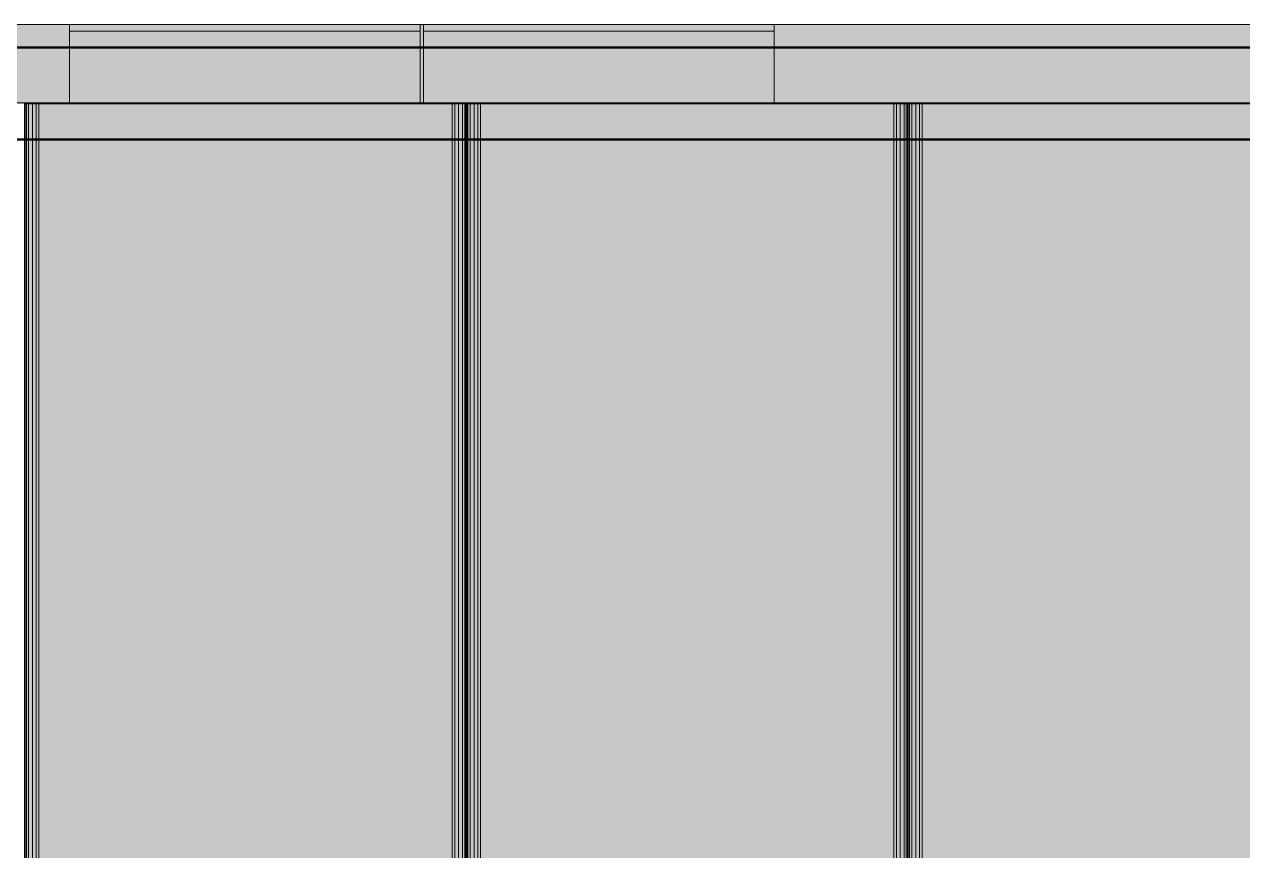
# Model space of a CAD drawing. Header units: inches. Extents: x -4126 to 593, y 9773 to 12297.
# Drawn here: x -3295.4 to -3163.3, y 12000 to 12089.7 of the extents above; entities that cross this region are included whole.
import ezdxf

# ---------------------------------------------------------------- set-up
doc = ezdxf.new("R2010")
doc.units = ezdxf.units.IN
doc.header["$MEASUREMENT"] = 0
doc.linetypes.add('Grid Line 1_2_', pattern=[0.8749999999999999, 0.4999999999999999, -0.125, 0.125, -0.125])
for name, color, linetype, lineweight in [('A-WALL', 113, 'Continuous', 13), ('S-BEAM', 12, 'Continuous', 9), ('S-FNDN', 32, 'Continuous', 13), ('S-GRID', 1, 'Continuous', 9)]:
    doc.layers.add(name, color=color, linetype=linetype, lineweight=lineweight)

# ---------------------------------------------------------------- blocks, each defined once
blk = doc.blocks.new('CTR - 1st Phase - Shell_rvt-1-FRAMING PLAN - 1ST FLOOR')
at = {"layer": 'A-WALL', "lineweight": 5, "transparency": 33554585}
h = blk.add_hatch(color=13, dxfattribs=at)
h.paths.add_polyline_path([(-3290.535455429734, 12087.18939611056), (-3290.535455429734, 12089.68939611055), (-3367.398736679535, 12089.68939611055), (-3367.398736679535, 12087.18939611056), (-3348.798736679699, 12087.18939611056), (-3348.798736679699, 12088.18939611054), (-3320.923736679698, 12088.18939611054), (-3320.923736679698, 12087.18939611056)], flags=0)
h.paths.add_polyline_path([(-2696.32373667971, 12087.18939611055), (-2696.32373667971, 12089.68939611053), (-2716.323736679713, 12089.68939611053), (-2716.323736679713, 12087.18939611055)], flags=0)
h.paths.add_polyline_path([(-3631.323736679695, 12087.18939611056), (-3628.798736679694, 12087.18939611056), (-3628.798736679694, 12088.18939611055), (-3600.923736679693, 12088.18939611055), (-3600.923736679693, 12087.18939611056), (-3559.147955429695, 12087.18939611056), (-3559.147955429695, 12089.68939611055), (-3631.323736679695, 12089.68939611055)], flags=0)
h.paths.add_polyline_path([(-2641.2362366797, 12087.18939611055), (-2641.2362366797, 12089.68939611053), (-2656.32373667971, 12089.68939611053), (-2656.32373667971, 12087.18939611055)], flags=0)
h.paths.add_polyline_path([(-3521.124517929695, 12087.18939611056), (-3405.422174179535, 12087.18939611056), (-3405.422174179535, 12089.68939611055), (-3521.124517929695, 12089.68939611055), (-3521.124517929695, 12089.12369170218)], flags=0)
h.paths.add_polyline_path([(-3144.323736679714, 12087.18939611056), (-3144.323736679714, 12089.68939611055), (-3214.112017929699, 12089.68939611055), (-3214.112017929699, 12087.18939611056)], flags=0)
h.paths.add_polyline_path([(-3252.135455429699, 12087.18939611056), (-3252.135455429699, 12089.68939611055), (-3252.512017929735, 12089.68939611055), (-3252.512017929735, 12087.18939611056)], flags=0)
for points in [[(-3252.512017929735, 12087.18939611056), (-3252.512017929735, 12089.68939611055), (-3290.535455429734, 12089.68939611055), (-3290.535455429734, 12087.18939611056), (-3261.579399620809, 12087.18939611056)], [(-3214.112017929699, 12087.18939611056), (-3214.112017929699, 12089.68939611055), (-3252.135455429699, 12089.68939611055), (-3252.135455429699, 12087.18939611056)], [(-3252.512017929735, 12081.06439611055), (-3252.512017929735, 12087.18939611056), (-3290.535455429734, 12087.18939611056), (-3290.535455429734, 12081.06439611055), (-3261.579399620809, 12081.06439611055)], [(-3248.729248490762, 12081.06439611055), (-3248.729248490762, 12081.18939611054), (-3248.33554770336, 12081.18939611054), (-3248.33554770336, 12081.06439611055), (-3247.905779699543, 12081.06439611055), (-3247.905779699543, 12081.18939611054), (-3247.072402321351, 12081.18939611054), (-3247.072402321351, 12081.06439611055), (-3246.642634317537, 12081.06439611055), (-3246.642634317537, 12081.18939611054), (-3246.248933530128, 12081.18939611054), (-3246.248933530128, 12081.06439611055), (-3214.112017929699, 12081.06439611055), (-3214.112017929699, 12087.18939611056), (-3252.135455429699, 12087.18939611056), (-3252.135455429699, 12081.06439611055)]]:
    blk.add_hatch(color=13, dxfattribs=at).paths.add_polyline_path(points, flags=0)
h = blk.add_hatch(color=13, dxfattribs=at)
h.paths.add_polyline_path([(-2656.32373667971, 12081.06439611053), (-2641.823736679798, 12081.06439611053), (-2641.823736679798, 12081.68939611035), (-2641.2362366797, 12081.68939611035), (-2641.2362366797, 12087.18939611055), (-2656.32373667971, 12087.18939611055), (-2656.32373667971, 12081.18939611055)], flags=0)
h.paths.add_polyline_path([(-2961.044209120671, 12081.06439611053), (-2960.614441116854, 12081.06439611053), (-2960.614441116854, 12081.18939611055), (-2959.781063738661, 12081.18939611055), (-2959.781063738661, 12081.06439611053), (-2959.351295734847, 12081.06439611053), (-2959.351295734847, 12081.18939611055), (-2958.95759494744, 12081.18939611055), (-2958.95759494744, 12081.06439611053), (-2913.55602014429, 12081.06439611053), (-2913.55602014429, 12081.18939611055), (-2913.162319356889, 12081.18939611055), (-2913.162319356889, 12081.06439611053), (-2912.732551353073, 12081.06439611053), (-2912.732551353073, 12081.18939611055), (-2911.899173974879, 12081.18939611055), (-2911.899173974879, 12081.06439611053), (-2911.469405971065, 12081.06439611053), (-2911.469405971065, 12081.18939611055), (-2911.075705183658, 12081.18939611055), (-2911.075705183658, 12081.06439611053), (-2867.186236679699, 12081.06439611053), (-2867.186236679699, 12087.18939611056), (-2984.661236679699, 12087.18939611056), (-2984.661236679699, 12081.06439611053), (-2961.437909908072, 12081.06439611053), (-2961.437909908072, 12081.18939611055), (-2961.044209120671, 12081.18939611055)], flags=0)
h.paths.add_polyline_path([(-3823.198736679695, 12081.06439611054), (-3822.071768175829, 12081.06439611055), (-3822.030434948967, 12081.18939611054), (-3821.655079486731, 12081.18939611054), (-3821.655079486731, 12081.06439611055), (-3821.225311482917, 12081.06439611055), (-3821.225311482917, 12081.18939611054), (-3820.831610695509, 12081.16130410055), (-3820.831610695509, 12081.06439611055), (-3775.43003589236, 12081.06439611055), (-3775.43003589236, 12081.18939611054), (-3775.036335104959, 12081.18939611054), (-3775.036335104959, 12081.06439611055), (-3774.606567101142, 12081.06439611055), (-3774.606567101142, 12081.18939611054), (-3773.77318972295, 12081.18939611054), (-3773.759539096896, 12081.06439611055), (-3773.343421719136, 12081.06439611055), (-3773.343421719136, 12081.18939611054), (-3772.949720931727, 12081.18939611054), (-3772.949720931727, 12081.06439611055), (-3727.548146128577, 12081.06439611055), (-3727.548146128577, 12081.18939611054), (-3727.154445341176, 12081.18939611054), (-3727.154445341176, 12081.06439611055), (-3726.724677337363, 12081.06439611055), (-3726.724677337363, 12081.18939611054), (-3725.891299959168, 12081.18939611054), (-3725.891299959168, 12081.06439611055), (-3725.461531955354, 12081.06439611055), (-3725.461531955354, 12081.18939611054), (-3725.067831167945, 12081.18939611054), (-3725.067831167945, 12081.06439611055), (-3712.622174179534, 12081.06439611055), (-3712.622174179534, 12087.18939611056), (-3823.198736679695, 12087.18939611056)], flags=0)
h.paths.add_polyline_path([(-3630.960897809796, 12081.06439611055), (-3630.960897809796, 12081.18939611054), (-3630.127520431605, 12081.18939611054), (-3630.127520431605, 12081.06439611055), (-3629.697752427791, 12081.06439611055), (-3629.697752427791, 12081.18939611054), (-3629.304051640383, 12081.14541570493), (-3629.304051640383, 12081.06439611055), (-3628.798736679694, 12081.06439611055), (-3628.798736679694, 12087.18939611056), (-3637.461236679697, 12087.18939611056), (-3637.461236679697, 12081.06439611055), (-3631.784366601014, 12081.06439611055), (-3631.784366601014, 12081.18939611054), (-3631.390665813612, 12081.18939611054), (-3631.390665813612, 12081.06439611055)], flags=0)
h.paths.add_polyline_path([(-3294.954292085133, 12081.06439611055), (-3294.524524081319, 12081.06439611055), (-3294.524524081319, 12081.18939611055), (-3294.13082329391, 12081.18939611055), (-3294.13082329391, 12081.06439611055), (-3290.535455429734, 12081.06439611055), (-3290.535455429734, 12087.18939611056), (-3320.923736679698, 12087.18939611056), (-3320.923736679698, 12081.06439611055), (-3296.611138254543, 12081.06439611055), (-3296.611138254543, 12081.18939611054), (-3296.217437467141, 12081.18939611054), (-3296.217437467141, 12081.06439611055), (-3295.787669463325, 12081.06439611055), (-3295.787669463325, 12081.18939611054), (-3294.954292085133, 12081.18939611055)], flags=0)
h.paths.add_polyline_path([(-3674.598736679534, 12081.06439611055), (-3673.586236679697, 12081.06439611055), (-3673.586236679697, 12087.18939611056), (-3674.598736679534, 12087.14794527926), (-3674.598736679534, 12081.18939611054)], flags=0)
h.paths.add_polyline_path([(-3600.923736679693, 12081.06439611055), (-3583.902476837234, 12081.06439611055), (-3583.902476837234, 12081.18939611054), (-3583.508776049831, 12081.18939611054), (-3583.508776049831, 12081.06439611055), (-3583.079008046015, 12081.06439611055), (-3583.079008046015, 12081.18939611054), (-3582.245630667823, 12081.18939611054), (-3582.245630667823, 12081.06439611055), (-3581.815862664009, 12081.06439611055), (-3581.815862664009, 12081.18939611054), (-3581.4221618766, 12081.18939611054), (-3581.4221618766, 12081.06439611055), (-3559.147955429695, 12081.06439611055), (-3559.147955429695, 12087.18939611056), (-3600.923736679693, 12087.18939611056), (-3600.923736679693, 12081.18939611054)], flags=0)
h.paths.add_polyline_path([(-3214.112017929699, 12081.06439611055), (-3200.84735872698, 12081.06439611054), (-3200.84735872698, 12081.18939611054), (-3200.453657939578, 12081.18939611054), (-3200.453657939578, 12081.06439611054), (-3200.023889935761, 12081.06439611054), (-3200.023889935761, 12081.18939611054), (-3199.19051255757, 12081.18939611054), (-3199.19051255757, 12081.06439611054), (-3198.760744553756, 12081.06439611054), (-3198.760744553756, 12081.18939611054), (-3198.367043766347, 12081.18939611054), (-3198.367043766347, 12081.06439611054), (-3152.965468963198, 12081.06439611054), (-3152.965468963198, 12081.18939611054), (-3152.571768175797, 12081.18939611054), (-3152.571768175797, 12081.06439611054), (-3152.14200017198, 12081.06439611054), (-3152.14200017198, 12081.18939611054), (-3151.308622793788, 12081.18939611054), (-3151.308622793788, 12081.06439611054), (-3150.878854789974, 12081.06439611054), (-3150.878854789974, 12081.18939611054), (-3150.485154002567, 12081.18939611054), (-3150.485154002567, 12081.06439611054), (-3131.76911093211, 12081.06439611054), (-3131.76911093211, 12087.18939611056), (-3214.112017929699, 12087.18939611056), (-3214.112017929699, 12081.18939611054)], flags=0)
h.paths.add_polyline_path([(-3252.135455429699, 12081.06439611055), (-3252.135455429699, 12087.18939611056), (-3252.512017929735, 12087.18939611056), (-3252.512017929735, 12081.06439611055)], flags=0)
h.paths.add_polyline_path([(-3096.248736679247, 12081.06439611054), (-3060.1354554297, 12081.06439611054), (-3060.1354554297, 12087.18939611056), (-3103.894110932109, 12087.18939611056), (-3103.884754945966, 12081.18939611054), (-3103.426733030006, 12081.18939611054), (-3103.426733030006, 12081.06439611054), (-3102.996965026192, 12081.06439611054), (-3102.996965026192, 12081.18939611054), (-3102.603264238785, 12081.18939611054), (-3102.603264238785, 12081.06439611054)], flags=0)
h.paths.add_polyline_path([(-3521.124517929695, 12081.06439611055), (-3488.13869730967, 12081.06439611055), (-3488.13869730967, 12081.18939611054), (-3487.744996522268, 12081.18939611054), (-3487.744996522268, 12081.06439611055), (-3487.315228518451, 12081.06439611055), (-3487.315228518451, 12081.18939611054), (-3486.48185114026, 12081.18939611054), (-3486.48185114026, 12081.06439611055), (-3486.052083136446, 12081.06439611055), (-3486.052083136446, 12081.18939611054), (-3485.658382349038, 12081.18939611054), (-3485.658382349038, 12081.06439611055), (-3440.256807545889, 12081.06439611055), (-3440.256807545889, 12081.18939611054), (-3439.863106758487, 12081.18939611054), (-3439.863106758487, 12081.06439611055), (-3439.433338754671, 12081.06439611055), (-3439.433338754671, 12081.18939611054), (-3438.599961376477, 12081.18939611054), (-3438.599961376477, 12081.06439611055), (-3438.170193372664, 12081.06439611055), (-3438.170193372664, 12081.18939611054), (-3437.776492585255, 12081.18939611054), (-3437.776492585255, 12081.06439611055), (-3405.422174179535, 12081.06439611055), (-3405.422174179535, 12087.18939611056), (-3521.124517929695, 12087.18939611056), (-3521.124517929695, 12081.18939611054)], flags=0)
h.paths.add_polyline_path([(-3020.786236679699, 12081.06439611054), (-3020.786236679699, 12087.18939611055), (-3022.1120179297, 12087.17622805581), (-3022.1120179297, 12081.06439611054)], flags=0)
h.paths.add_polyline_path([(-3367.398736679535, 12081.06439611055), (-3348.798736679699, 12081.06439611055), (-3348.798736679699, 12087.18939611056), (-3367.398736679535, 12087.18939611056), (-3367.398736679535, 12081.18939611054)], flags=0)
h = blk.add_hatch(color=13, dxfattribs=at)
h.paths.add_polyline_path([(-2960.197752427759, 12081.06439611053), (-2959.781063738661, 12081.06439611053), (-2959.781063738661, 12081.18939611055), (-2960.614441116854, 12081.18939611055), (-2960.614441116854, 12081.06439611053), (-2960.239085654621, 12081.06439611053)], flags=0)
h.paths.add_polyline_path([(-2911.075705183658, 12081.06439611053), (-2911.075705183658, 12081.18939611055), (-2911.469405971065, 12081.18939611055), (-2911.469405971065, 12081.06439611053)], flags=0)
h.paths.add_polyline_path([(-2913.162319356889, 12081.06439611053), (-2913.162319356889, 12081.18939611055), (-2913.55602014429, 12081.18939611055), (-2913.55602014429, 12081.06439611053)], flags=0)
h.paths.add_polyline_path([(-2961.437909908072, 12081.06439611053), (-2961.044209120671, 12081.06439611053), (-2961.044209120671, 12081.18939611055), (-2961.437909908072, 12081.18939611055)], flags=0)
h.paths.add_polyline_path([(-2958.95759494744, 12081.06439611053), (-2958.95759494744, 12081.18939611055), (-2959.351295734847, 12081.18939611055), (-2959.351295734847, 12081.06439611053)], flags=0)
h.paths.add_polyline_path([(-2912.274529437116, 12081.06439611053), (-2911.899173974879, 12081.06439611053), (-2911.899173974879, 12081.18939611054), (-2912.732551353073, 12081.18939611055), (-2912.732551353073, 12081.06439611053), (-2912.315862663977, 12081.06439611053)], flags=0)
h.paths.add_polyline_path([(-3822.071768175829, 12081.06439611055), (-3821.655079486731, 12081.06439611055), (-3821.655079486731, 12081.18939611054), (-3822.071768175829, 12081.18939611054), (-3822.071768175829, 12081.11053317855)], flags=0)
h.paths.add_polyline_path([(-3820.831610695509, 12081.06439611055), (-3820.831610695509, 12081.18939611054), (-3821.225311482917, 12081.18939611054), (-3821.225311482917, 12081.06439611055)], flags=0)
h.paths.add_polyline_path([(-3486.898539829358, 12081.06439611055), (-3486.48185114026, 12081.06439611055), (-3486.48185114026, 12081.18939611054), (-3487.315228518451, 12081.18939611054), (-3487.315228518451, 12081.06439611055), (-3486.939873056218, 12081.06439611055)], flags=0)
h.paths.add_polyline_path([(-3488.13869730967, 12081.06439611055), (-3487.744996522268, 12081.06439611055), (-3487.744996522268, 12081.18939611054), (-3488.13869730967, 12081.18939611054)], flags=0)
h.paths.add_polyline_path([(-3774.189878412046, 12081.06439611055), (-3773.77318972295, 12081.06439611055), (-3773.77318972295, 12081.18939611054), (-3774.606567101142, 12081.18939611054), (-3774.606567101142, 12081.06439611055), (-3774.231211638908, 12081.06439611055)], flags=0)
h.paths.add_polyline_path([(-3581.815862664009, 12081.06439611055), (-3581.4221618766, 12081.06439611055), (-3581.4221618766, 12081.18939611054), (-3581.815862664009, 12081.18939611054)], flags=0)
h.paths.add_polyline_path([(-3583.508776049831, 12081.06439611055), (-3583.508776049831, 12081.18939611054), (-3583.902476837234, 12081.18939611054), (-3583.902476837234, 12081.06439611055)], flags=0)
h.paths.add_polyline_path([(-3438.975316838714, 12081.06439611055), (-3438.599961376477, 12081.06439611055), (-3438.599961376477, 12081.18939611054), (-3439.433338754671, 12081.18939611054), (-3439.433338754671, 12081.06439611055), (-3439.016650065575, 12081.06439611055)], flags=0)
h.paths.add_polyline_path([(-3102.603264238785, 12081.06439611054), (-3102.603264238785, 12081.18939611054), (-3102.996965026192, 12081.18939611054), (-3102.996965026192, 12081.06439611054)], flags=0)
h.paths.add_polyline_path([(-3103.426733030006, 12081.06439611054), (-3103.426733030006, 12081.18939611054), (-3103.894110932109, 12081.18939611054), (-3103.884754945966, 12081.06439611054), (-3103.802088492243, 12081.06439611054)], flags=0)
h.paths.add_polyline_path([(-3726.307988648265, 12081.06439611055), (-3725.891299959168, 12081.06439611055), (-3725.891299959168, 12081.18939611054), (-3726.724677337363, 12081.18939611054), (-3726.724677337363, 12081.06439611055), (-3726.349321875126, 12081.06439611055)], flags=0)
h.paths.add_polyline_path([(-3198.367043766347, 12081.06439611054), (-3198.367043766347, 12081.18939611054), (-3198.760744553756, 12081.18939611054), (-3198.760744553756, 12081.06439611054)], flags=0)
h.paths.add_polyline_path([(-3727.548146128577, 12081.06439611055), (-3727.154445341176, 12081.06439611055), (-3727.154445341176, 12081.18939611054), (-3727.548146128577, 12081.18939611054)], flags=0)
h.paths.add_polyline_path([(-3152.571768175797, 12081.06439611054), (-3152.571768175797, 12081.18939611054), (-3152.965468963198, 12081.18939611054), (-3152.965468963198, 12081.06439611054)], flags=0)
h.paths.add_polyline_path([(-3773.343421719136, 12081.06439611055), (-3772.949720931727, 12081.06439611055), (-3772.949720931727, 12081.18939611054), (-3773.343421719136, 12081.18939611054)], flags=0)
h.paths.add_polyline_path([(-3150.485154002567, 12081.06439611054), (-3150.485154002567, 12081.18939611054), (-3150.878854789974, 12081.18939611054), (-3150.878854789974, 12081.06439611054)], flags=0)
h.paths.add_polyline_path([(-3152.14200017198, 12081.06439611054), (-3151.308622793788, 12081.06439611054), (-3151.308622793788, 12081.18939611054), (-3152.14200017198, 12081.18939611054)], flags=0)
h.paths.add_polyline_path([(-3775.43003589236, 12081.06439611055), (-3775.036335104959, 12081.06439611055), (-3775.036335104959, 12081.18939611054), (-3775.43003589236, 12081.18939611054)], flags=0)
h.paths.add_polyline_path([(-3725.461531955354, 12081.06439611055), (-3725.067831167945, 12081.06439611055), (-3725.067831167945, 12081.18939611054), (-3725.461531955354, 12081.18939611054)], flags=0)
h.paths.add_polyline_path([(-3630.544209120702, 12081.06439611055), (-3630.127520431605, 12081.06439611055), (-3630.127520431605, 12081.18939611054), (-3630.960897809796, 12081.18939611054), (-3630.960897809796, 12081.06439611055), (-3630.585542347563, 12081.06439611055)], flags=0)
h.paths.add_polyline_path([(-3200.453657939578, 12081.06439611054), (-3200.453657939578, 12081.18939611054), (-3200.84735872698, 12081.18939611054), (-3200.84735872698, 12081.06439611054)], flags=0)
h.paths.add_polyline_path([(-3199.565868019806, 12081.06439611054), (-3199.19051255757, 12081.06439611054), (-3199.19051255757, 12081.18939611054), (-3200.023889935761, 12081.18939611054), (-3200.023889935761, 12081.06439611054), (-3199.607201246668, 12081.06439611054)], flags=0)
h.paths.add_polyline_path([(-3582.245630667823, 12081.06439611055), (-3582.245630667823, 12081.18939611054), (-3583.079008046015, 12081.18939611054), (-3583.079008046015, 12081.06439611055), (-3582.620986130059, 12081.06439611055)], flags=0)
h.paths.add_polyline_path([(-3294.13082329391, 12081.06439611055), (-3294.13082329391, 12081.18939611055), (-3294.524524081319, 12081.18939611055), (-3294.524524081319, 12081.06439611055)], flags=0)
h.paths.add_polyline_path([(-3631.784366601014, 12081.06439611055), (-3631.390665813612, 12081.06439611055), (-3631.390665813612, 12081.18939611054), (-3631.784366601014, 12081.18939611054), (-3631.784366601014, 12081.12078047708)], flags=0)
h.paths.add_polyline_path([(-3296.217437467141, 12081.06439611055), (-3296.217437467141, 12081.18939611054), (-3296.611138254543, 12081.18939611054), (-3296.611138254543, 12081.06439611055)], flags=0)
h.paths.add_polyline_path([(-3295.329647547369, 12081.06439611055), (-3294.954292085133, 12081.06439611055), (-3294.954292085133, 12081.18939611054), (-3295.787669463325, 12081.18939611054), (-3295.787669463325, 12081.06439611055), (-3295.37098077423, 12081.06439611055)], flags=0)
h.paths.add_polyline_path([(-3440.256807545889, 12081.06439611055), (-3439.863106758487, 12081.06439611055), (-3439.863106758487, 12081.18939611054), (-3440.256807545889, 12081.18939611054)], flags=0)
h.paths.add_polyline_path([(-3629.697752427791, 12081.06439611055), (-3629.304051640383, 12081.06439611055), (-3629.304051640383, 12081.18939611054), (-3629.697752427791, 12081.18939611054), (-3629.697752427791, 12081.1415053513)], flags=0)
h.paths.add_polyline_path([(-3486.052083136446, 12081.06439611055), (-3485.658382349038, 12081.06439611055), (-3485.658382349038, 12081.18939611054), (-3486.052083136446, 12081.18939611054)], flags=0)
h.paths.add_polyline_path([(-3437.776492585255, 12081.06439611055), (-3437.776492585255, 12081.18939611054), (-3438.170193372664, 12081.18939611054), (-3438.170193372664, 12081.06439611055)], flags=0)
h = blk.add_hatch(color=13, dxfattribs=at)
h.paths.add_polyline_path([(-3247.072402321351, 12081.06439611055), (-3247.072402321351, 12081.18939611054), (-3247.905779699543, 12081.18939611054), (-3247.905779699543, 12081.06439611055), (-3247.447757783587, 12081.06439611055)], flags=0)
h.paths.add_polyline_path([(-3246.248933530128, 12081.06439611055), (-3246.248933530128, 12081.18939611054), (-3246.642634317537, 12081.18939611054), (-3246.642634317537, 12081.06439611055)], flags=0)
h.paths.add_polyline_path([(-3248.33554770336, 12081.06439611055), (-3248.33554770336, 12081.18939611054), (-3248.729248490762, 12081.18939611054), (-3248.729248490762, 12081.06439611055)], flags=0)
at = {"layer": 'A-WALL', "color": 253}
for p, q in [((-3144.323736679711, 12089.68939611053), (-3631.323736679693, 12089.68939611054)), ((-3637.461236679695, 12087.18939611056), (-3144.323736679711, 12087.18939611055)), ((-3144.323736679711, 12087.18939611055), (-3631.323736679693, 12087.18939611056)), ((-3294.95429208513, 12081.06439611054), (-3295.329647547365, 12081.06439611054)), ((-3294.130823293913, 12081.06439611054), (-3294.524524081316, 12081.06439611054)), ((-3248.729248490759, 12081.06439611053), (-3248.335547703359, 12081.06439611053)), ((-3248.335547703359, 12081.06439611053), (-3248.729248490759, 12081.06439611053)), ((-3247.905779699543, 12081.06439611053), (-3247.530424237309, 12081.06439611053)), ((-3247.530424237309, 12081.06439611053), (-3247.905779699543, 12081.06439611053)), ((-3247.447757783583, 12081.06439611053), (-3247.072402321348, 12081.06439611053)), ((-3247.072402321348, 12081.06439611053), (-3247.447757783583, 12081.06439611053)), ((-3246.642634317534, 12081.06439611053), (-3246.248933530132, 12081.06439611053)), ((-3246.248933530132, 12081.06439611053), (-3246.642634317534, 12081.06439611053)), ((-3200.453657939577, 12081.06439611053), (-3200.847358726977, 12081.06439611053)), ((-3199.648534473527, 12081.06439611053), (-3200.023889935761, 12081.06439611053)), ((-3199.190512557568, 12081.06439611053), (-3199.565868019802, 12081.06439611053)), ((-3198.36704376635, 12081.06439611053), (-3198.760744553754, 12081.06439611053))]:
    blk.add_line(p, q, dxfattribs=at)
at = {"layer": 'A-WALL', "color": 33}
for p, q in [((-3367.398736679532, 12089.68939611054), (-3290.535455429731, 12089.68939611054)), ((-3252.512017929731, 12089.68939611053), (-3290.535455429731, 12089.68939611054)), ((-3290.535455429731, 12089.68939611054), (-3252.512017929731, 12089.68939611053)), ((-3290.535455429731, 12089.68939611054), (-3290.535455429731, 12088.93939611054)), ((-3290.535455429731, 12089.68939611054), (-3290.535455429731, 12087.18939611055)), ((-3252.512017929732, 12089.68939611054), (-3252.135455429695, 12089.68939611054)), ((-3252.512017929732, 12087.18939611055), (-3252.512017929732, 12089.68939611054)), ((-3252.512017929732, 12089.68939611054), (-3252.512017929732, 12088.93939611054)), ((-3214.112017929695, 12089.68939611053), (-3252.135455429695, 12089.68939611053)), ((-3252.135455429695, 12089.68939611053), (-3214.112017929695, 12089.68939611053)), ((-3252.135455429695, 12089.68939611053), (-3252.135455429695, 12087.18939611055)), ((-3252.135455429695, 12088.93939611053), (-3252.135455429695, 12089.68939611053)), ((-3214.112017929696, 12089.68939611053), (-3144.323736679711, 12089.68939611053)), ((-3214.112017929696, 12088.93939611053), (-3214.112017929696, 12089.68939611053)), ((-3214.112017929696, 12087.18939611055), (-3214.112017929696, 12089.68939611053)), ((-3290.535455429731, 12088.93939611054), (-3252.512017929732, 12088.93939611054)), ((-3252.512017929732, 12088.93939611054), (-3290.535455429731, 12088.93939611054)), ((-3290.535455429731, 12087.18939611055), (-3290.535455429731, 12088.93939611054)), ((-3252.512017929732, 12088.93939611054), (-3252.512017929732, 12087.18939611055)), ((-3252.135455429695, 12088.93939611053), (-3214.112017929696, 12088.93939611053)), ((-3214.112017929696, 12088.93939611053), (-3252.135455429695, 12088.93939611053)), ((-3252.135455429695, 12087.18939611055), (-3252.135455429695, 12088.93939611053)), ((-3214.112017929696, 12088.93939611053), (-3214.112017929696, 12087.18939611055)), ((-3290.535455429731, 12081.18939611054), (-3290.535455429731, 12087.18939611053)), ((-3290.535455429731, 12087.18939611053), (-3290.535455429731, 12081.18939611054)), ((-3252.512017929732, 12081.18939611054), (-3252.512017929732, 12087.18939611053)), ((-3252.512017929732, 12087.18939611053), (-3252.512017929732, 12081.18939611054)), ((-3252.135455429695, 12087.18939611053), (-3252.135455429695, 12081.18939611054)), ((-3252.135455429695, 12081.18939611054), (-3252.135455429695, 12087.18939611053)), ((-3214.112017929696, 12087.18939611054), (-3214.112017929696, 12081.18939611054)), ((-3214.112017929696, 12081.18939611054), (-3214.112017929696, 12087.18939611053)), ((-3294.524524081316, 12081.06439611054), (-3294.95429208513, 12081.06439611054)), ((-3290.535455429731, 12081.06439611054), (-3294.130823293913, 12081.06439611054)), ((-3290.535455429731, 12081.06439611054), (-3290.535455429731, 12081.18939611054)), ((-3290.535455429731, 12081.18939611054), (-3290.535455429731, 12081.06439611054)), ((-3290.535455429731, 12081.06439611054), (-3252.512017929731, 12081.06439611053)), ((-3252.512017929731, 12081.06439611053), (-3290.535455429731, 12081.06439611054)), ((-3252.512017929732, 12081.06439611054), (-3252.512017929732, 12081.18939611054)), ((-3252.512017929732, 12081.18939611054), (-3252.512017929732, 12081.06439611054)), ((-3252.135455429696, 12081.06439611054), (-3252.512017929732, 12081.06439611054)), ((-3252.135455429695, 12081.18939611054), (-3252.135455429695, 12081.06439611053)), ((-3252.135455429695, 12081.06439611053), (-3252.135455429695, 12081.18939611054)), ((-3252.135455429695, 12081.06439611053), (-3248.729248490759, 12081.06439611053)), ((-3248.729248490759, 12081.06439611053), (-3252.135455429695, 12081.06439611053)), ((-3248.335547703359, 12081.06439611054), (-3248.729248490759, 12081.06439611054)), ((-3248.335547703359, 12081.06439611053), (-3247.905779699544, 12081.06439611053)), ((-3247.905779699544, 12081.06439611053), (-3248.335547703359, 12081.06439611053)), ((-3247.530424237309, 12081.06439611054), (-3247.905779699542, 12081.06439611054)), ((-3247.072402321348, 12081.06439611054), (-3247.447757783583, 12081.06439611054)), ((-3247.072402321348, 12081.06439611053), (-3246.642634317534, 12081.06439611053)), ((-3246.642634317534, 12081.06439611053), (-3247.072402321348, 12081.06439611053)), ((-3246.248933530131, 12081.06439611054), (-3246.642634317534, 12081.06439611054)), ((-3246.248933530132, 12081.06439611053), (-3214.112017929696, 12081.06439611053)), ((-3214.112017929696, 12081.06439611053), (-3246.248933530132, 12081.06439611053)), ((-3214.112017929696, 12081.18939611054), (-3214.112017929696, 12081.06439611053)), ((-3214.112017929696, 12081.06439611053), (-3214.112017929696, 12081.18939611054)), ((-3200.847358726977, 12081.06439611053), (-3214.112017929696, 12081.06439611053)), ((-3200.023889935763, 12081.06439611053), (-3200.453657939577, 12081.06439611053)), ((-3198.760744553754, 12081.06439611053), (-3199.190512557568, 12081.06439611053)), ((-3152.965468963196, 12081.06439611053), (-3198.36704376635, 12081.06439611053))]:
    blk.add_line(p, q, dxfattribs=at)
at = {"layer": 'A-WALL', "color": 23}
for p, q in [((-3290.535455429731, 12089.68939611054), (-3252.512017929732, 12089.68939611054)), ((-3252.135455429695, 12089.68939611054), (-3214.112017929696, 12089.68939611053)), ((-3252.512017929732, 12081.06439611054), (-3290.535455429731, 12081.06439611054)), ((-3248.729248490759, 12081.06439611054), (-3252.135455429696, 12081.06439611054)), ((-3247.905779699544, 12081.06439611054), (-3248.335547703359, 12081.06439611054)), ((-3246.642634317534, 12081.06439611054), (-3247.072402321348, 12081.06439611054)), ((-3214.112017929696, 12081.06439611053), (-3246.248933530131, 12081.06439611054))]:
    blk.add_line(p, q, dxfattribs=at)
at = {"layer": 'A-WALL', "color": 9}
for p, q in [((-3295.329647547365, 12081.06439611054), (-3294.524524081317, 12081.06439611054)), ((-3294.524524081317, 12081.06439611054), (-3294.130823293913, 12081.06439611054)), ((-3294.130823293913, 12081.06439611054), (-3248.729248490759, 12081.06439611053)), ((-3248.729248490759, 12081.06439611053), (-3248.33554770336, 12081.06439611053)), ((-3248.33554770336, 12081.06439611053), (-3247.530424237309, 12081.06439611053)), ((-3247.447757783583, 12081.06439611053), (-3246.642634317535, 12081.06439611053)), ((-3246.642634317535, 12081.06439611053), (-3246.248933530132, 12081.06439611053)), ((-3246.248933530132, 12081.06439611053), (-3200.847358726977, 12081.06439611053)), ((-3200.847358726977, 12081.06439611053), (-3200.453657939578, 12081.06439611053)), ((-3200.453657939578, 12081.06439611053), (-3199.648534473527, 12081.06439611053)), ((-3199.565868019802, 12081.06439611053), (-3198.760744553754, 12081.06439611053)), ((-3198.760744553754, 12081.06439611053), (-3198.367043766351, 12081.06439611053)), ((-3198.367043766351, 12081.06439611053), (-3152.965468963197, 12081.06439611053))]:
    blk.add_line(p, q, dxfattribs=at)
blk = doc.blocks.new('034100 - Precast Structural Concrete - Solid Plank - 12_-V15-FRAMING PLAN - 1ST FLOOR')
at = {"layer": 'S-BEAM'}
for p, q in [((1.07780723646999e-13, 23.94094488189054), (1.029262596418457e-13, 23.89961165502789)), ((1.278976924368181e-13, 23.94094488189054), (4.000000000001456, 23.94094488189054)), ((8.526512829121214e-14, 23.89961165502819), (4.000000000001413, 23.89961165502818)), ((4.000000000001456, 23.94094488189054), (294.0000000000108, 23.94094488189054)), ((4.000000000001413, 23.89961165502818), (294.0000000000108, 23.8996116550279))]:
    blk.add_line(p, q, dxfattribs=at)
blk = doc.blocks.new('034100 - Precast Structural Concrete - Solid Plank - 12_-V16-FRAMING PLAN - 1ST FLOOR')
at = {"layer": 'S-BEAM', "transparency": 33554483}
for points in [[(4.000000000003694, 23.52425619279125), (4.000000000003694, 23.89961165502472), (0.1249999999917008, 23.89961165502489), (0.1249999999917008, 23.52425619279142), (0.9377387085698387, 23.52425619279142)], [(4.000000000003694, 23.89961165502472), (4.000000000003694, 23.9409448818859), (0.9357271573252887, 23.89961165502489)], [(4.000000000003694, 23.09448818897476), (0.1249999999917008, 23.09448818897493), (0.1249999999917008, 22.7007874015731), (4.000000000003694, 22.70078740157293)], [(4.000000000003012, -23.09448818898437), (4.000000000003012, -22.70078740157589), (0.1249999999910187, -22.70078740157572), (0.1249999999910187, -23.0944881889842), (1.187571207936173, -23.0944881889842)], [(4.000000000003012, -23.89961165503451), (4.000000000003012, -23.5242561927983), (0.1249999999910187, -23.52425619279813), (0.1249999999910187, -23.89961165503433), (1.191885910326448, -23.89961165503433)], [(4.000000000003012, -23.94094488189586), (4.000000000003012, -23.89961165503451), (1.192107417437341, -23.94094488189569)]]:
    blk.add_hatch(color=256, dxfattribs=at).paths.add_polyline_path(points, flags=0)
h = blk.add_hatch(color=256, dxfattribs=at)
h.paths.add_polyline_path([(293.8250000000073, 23.52425619278784), (293.8250000000073, 23.89961165502131), (242.5750000000097, 23.89961165502199), (242.5750000000097, 23.52425619278852)], flags=0)
h.paths.add_polyline_path([(216.8250000000031, 23.89961165502233), (4.000000000003694, 23.89961165502472), (4.000000000003694, 23.52425619279125), (216.8250000000031, 23.52425619278886)], flags=0)
h = blk.add_hatch(color=256, dxfattribs=at)
h.paths.add_polyline_path([(4.000000000003694, 22.70078740157293), (0.1249999999917008, 22.7007874015731), (0.1249999999910187, -22.70078740157572), (4.000000000003012, -22.70078740157589), (4.000000000003523, 9.850636271525667)], flags=0)
h.paths.add_polyline_path([(4.000000000003012, -23.09448818898437), (0.1249999999910187, -23.0944881889842), (0.1249999999910187, -23.52425619279813), (4.000000000003012, -23.5242561927983)], flags=0)
h.paths.add_polyline_path([(4.000000000003694, 23.09448818897476), (4.000000000003694, 23.52425619279125), (0.1249999999917008, 23.52425619279142), (0.1249999999917008, 23.09448818897493), (0.9400418597155634, 23.09448818897493)], flags=0)
h = blk.add_hatch(color=256, dxfattribs=at)
h.paths.add_polyline_path([(293.8250000000066, -23.52425619280172), (293.8250000000066, -23.09448818898778), (224.5750000000034, -23.09448818898693), (224.5750000000034, -23.52425619280086), (271.2305554054452, -23.52425619280137)], flags=0)
h.paths.add_polyline_path([(293.8250000000069, 5.506299212632764), (293.8250000000073, 22.70078740156952), (224.5750000000041, 22.70078740157037), (224.5750000000034, -22.70078740157845), (293.8250000000066, -22.7007874015793)], flags=0)
h.paths.add_polyline_path([(293.8250000000073, 23.09448818897135), (293.8250000000073, 23.52425619278784), (242.5750000000097, 23.52425619278852), (242.5750000000097, 23.13129921263396), (242.5750000000072, 23.09448818897203)], flags=0)
h.paths.add_polyline_path([(216.8250000000031, 23.52425619278886), (4.000000000003694, 23.52425619279125), (4.000000000003694, 23.09448818897476), (216.8250000000031, 23.1312992126331)], flags=0)
h.paths.add_polyline_path([(216.8250000000031, 22.70078740157054), (4.000000000003694, 22.70078740157293), (4.000000000003012, -22.70078740157589), (216.8250000000025, -22.70078740157828), (216.825000000003, 9.85063627152328)], flags=0)
h.paths.add_polyline_path([(216.8250000000025, -23.09448818898676), (4.000000000003012, -23.09448818898437), (4.000000000003012, -23.5242561927983), (216.8250000000025, -23.52425619280069)], flags=0)
h = blk.add_hatch(color=256, dxfattribs=at)
h.paths.add_polyline_path([(293.8250000000073, 22.70078740156952), (293.8250000000073, 23.09448818897135), (224.5750000000041, 23.0944881889722), (224.5750000000041, 22.70078740157037)], flags=0)
h.paths.add_polyline_path([(216.8250000000031, 23.09448818897237), (4.000000000003694, 23.09448818897476), (4.000000000003694, 22.70078740157293), (216.8250000000031, 22.70078740157054)], flags=0)
h = blk.add_hatch(color=256, dxfattribs=at)
h.paths.add_polyline_path([(293.8250000000066, -22.7007874015793), (224.5750000000034, -22.70078740157845), (224.5750000000034, -23.09448818898693), (293.8250000000066, -23.09448818898778)], flags=0)
h.paths.add_polyline_path([(216.8250000000025, -22.70078740157828), (4.000000000003012, -22.70078740157589), (4.000000000003012, -23.09448818898437), (216.8250000000025, -23.09448818898676)], flags=0)
h = blk.add_hatch(color=256, dxfattribs=at)
h.paths.add_polyline_path([(293.8250000000066, -23.52425619280172), (224.5750000000034, -23.52425619280086), (224.5750000000034, -23.89961165503706), (293.8250000000066, -23.89961165503792)], flags=0)
h.paths.add_polyline_path([(216.8250000000025, -23.52425619280069), (4.000000000003012, -23.5242561927983), (4.000000000003012, -23.89961165503451), (216.8250000000025, -23.89961165503689)], flags=0)
at = {"layer": 'S-BEAM'}
for p, q in [((1.07780723646999e-13, 23.94094488189054), (1.029262596418457e-13, 23.89961165502789)), ((1.278976924368181e-13, 23.94094488189054), (4.000000000003376, 23.94094488189054)), ((1.07780723646999e-13, 23.76377952756021), (1.07780723646999e-13, 23.89961165502794)), ((1.029262596418457e-13, 23.89961165502789), (9.968995030515707e-14, 23.52425619279274)), ((8.526512829121214e-14, 23.89961165502819), (4.000000000003317, 23.89961165502818)), ((4.000000000003376, 23.94094488189054), (294.0000000000135, 23.94094488189054)), ((4.000000000003317, 23.89961165502818), (294.0000000000135, 23.8996116550279)), ((2.027664026812614e-13, 22.70078740157629), (1.126351876520965e-13, 23.7637795275602)), ((1.278976924368181e-13, 23.76377952756021), (4.000000000003376, 23.76377952756021)), ((1.278976924368181e-13, 23.76377952755979), (4.000000000003376, 23.7637795275598)), ((9.968995030515707e-14, 23.52425619279274), (9.968995030515707e-14, -23.52425619279331)), ((8.526512829121214e-14, 23.52425619279441), (4.0000000000033, 23.52425619279439)), ((2.215958388224529e-13, 22.70078740157799), (2.19757026699299e-13, 23.09448818897788)), ((2.068117893522233e-13, 23.09448818897788), (2.027664026812614e-13, 22.70078740157629)), ((1.705302565824239e-13, 23.09448818897788), (4.000000000003401, 23.09448818897788)), ((1.705302565824239e-13, 23.09448818897659), (4.000000000003401, 23.09448818897661)), ((2.229933360360649e-13, 22.40157480315088), (2.215958388224529e-13, 22.70078740157799)), ((1.705302565824239e-13, 22.70078740157799), (4.000000000003401, 22.70078740157797)), ((4.000000000003376, 23.76377952756021), (294.0000000000135, 23.76377952756021)), ((4.000000000003376, 23.7637795275598), (294.0000000000135, 23.7637795275602)), ((4.0000000000033, 23.52425619279439), (294.0000000000135, 23.52425619279276)), ((4.000000000003401, 23.09448818897788), (294.0000000000135, 23.09448818897788)), ((4.000000000003401, 23.09448818897661), (294.0000000000135, 23.09448818897786)), ((4.000000000003401, 22.70078740157797), (294.0000000000135, 22.70078740157631)), ((2.229933360360649e-13, -22.40157480315092), (2.229933360360649e-13, 22.40157480315088)), ((1.705302565824239e-13, 22.40157480315088), (4.000000000003418, 22.40157480315088)), ((4.000000000003418, 22.40157480315088), (294.0000000000135, 22.40157480315088)), ((2.215958388224616e-13, -22.70078740157613), (2.229933360360649e-13, -22.40157480315092)), ((1.705302565824239e-13, -22.40157480314964), (4.000000000003401, -22.40157480314965)), ((4.000000000003401, -22.40157480314965), (294.0000000000127, -22.4015748031509)), ((1.12635187652095e-13, -23.76377952756004), (2.027664026812614e-13, -22.70078740157611)), ((2.027664026812614e-13, -22.70078740157611), (2.068117893522233e-13, -23.09448818897778)), ((2.19757026699299e-13, -23.09448818897779), (2.215958388224616e-13, -22.70078740157613)), ((1.705302565824239e-13, -22.70078740157571), (4.000000000003401, -22.70078740157572)), ((1.705302565824239e-13, -23.09448818897779), (4.000000000003401, -23.09448818897779)), ((1.705302565824239e-13, -23.09448818897949), (4.000000000003401, -23.09448818897947)), ((9.968995030515707e-14, -23.52425619279331), (1.029262596418457e-13, -23.89961165502783)), ((4.000000000003523, -23.52425619279331), (8.526512829121214e-14, -23.52425619279331)), ((1.07780723646999e-13, -23.89961165502784), (1.07780723646999e-13, -23.76377952756004)), ((4.000000000003353, -23.76377952756004), (1.278976924368181e-13, -23.76377952756004)), ((1.278976924368181e-13, -23.76377952756004), (4.000000000003359, -23.76377952756004)), ((4.000000000003401, -22.70078740157572), (294.0000000000127, -22.70078740157611)), ((4.000000000003401, -23.09448818897779), (294.0000000000127, -23.09448818897779)), ((4.000000000003401, -23.09448818897947), (294.0000000000127, -23.09448818897781)), ((294.0000000000127, -23.52425619279331), (4.000000000003523, -23.52425619279331)), ((294.0000000000127, -23.76377952756004), (4.000000000003353, -23.76377952756004)), ((4.000000000003359, -23.76377952756004), (294.0000000000127, -23.76377952756004)), ((1.029262596418457e-13, -23.89961165502783), (1.07780723646999e-13, -23.94094488189046)), ((8.526512829121214e-14, -23.89961165502951), (4.000000000003499, -23.89961165502949)), ((1.278976924368181e-13, -23.94094488189076), (4.000000000003376, -23.94094488189076)), ((4.000000000003499, -23.89961165502949), (294.0000000000127, -23.89961165502785)), ((4.000000000003376, -23.94094488189076), (294.0000000000127, -23.94094488189047))]:
    blk.add_line(p, q, dxfattribs=at)
blk = doc.blocks.new('034100 - Precast Structural Concrete - Solid Plank - 12_-V17-FRAMING PLAN - 1ST FLOOR')
at = {"layer": 'S-BEAM', "transparency": 33554483}
h = blk.add_hatch(color=256, dxfattribs=at)
h.paths.add_polyline_path([(298.1999999999303, 23.52425619278801), (298.1999999999303, 23.89961165502148), (294.0000000000047, 23.89961165502148), (294.0000000000047, 23.52425619278801)], flags=0)
h.paths.add_polyline_path([(4.000000000004206, 23.89961165502489), (0.1249999999922124, 23.89961165502506), (0.1249999999922124, 23.52425619279159), (4.000000000004206, 23.52425619279142)], flags=0)
h = blk.add_hatch(color=256, dxfattribs=at)
h.paths.add_polyline_path([(294.0000000000047, 23.52425619278801), (294.0000000000047, 23.89961165502148), (242.5750000000102, 23.89961165502216), (242.5750000000102, 23.52425619278869)], flags=0)
h.paths.add_polyline_path([(234.8250000000067, 23.52425619278869), (234.8250000000067, 23.89961165502216), (4.000000000004206, 23.89961165502489), (4.000000000004206, 23.52425619279142), (222.2130813244468, 23.52425619278886)], flags=0)
h = blk.add_hatch(color=256, dxfattribs=at)
h.paths.add_polyline_path([(4.000000000003694, -23.52425619279813), (4.000000000003694, -23.0944881889842), (0.1249999999917008, -23.09448818898403), (0.1249999999917008, -23.52425619279796), (0.9332725918592927, -23.52425619279796)], flags=0)
h.paths.add_polyline_path([(4.000000000004206, 23.52425619279142), (0.1249999999922124, 23.52425619279159), (0.1249999999922124, 23.0944881889751), (4.000000000004206, 23.09448818897493)], flags=0)
h.paths.add_polyline_path([(4.000000000004206, 22.7007874015731), (0.1249999999922124, 22.70078740157327), (0.1249999999917008, -22.70078740157555), (4.000000000003694, -22.70078740157572)], flags=0)
for points in [[(4.000000000004206, 23.09448818897493), (0.1249999999922124, 23.0944881889751), (0.1249999999922124, 22.70078740157327), (4.000000000004206, 22.7007874015731)], [(4.000000000003694, -22.70078740157572), (0.1249999999917008, -22.70078740157555), (0.1249999999917008, -23.09448818898403), (4.000000000003694, -23.0944881889842)], [(4.000000000003694, -23.52425619279813), (0.1249999999917008, -23.52425619279796), (0.1249999999917008, -23.89961165503416), (4.000000000003694, -23.89961165503433)], [(4.000000000003694, -23.94094488189569), (4.000000000003694, -23.89961165503433), (0.9355056502145657, -23.94094488189552)]]:
    blk.add_hatch(color=256, dxfattribs=at).paths.add_polyline_path(points, flags=0)
h = blk.add_hatch(color=256, dxfattribs=at)
h.paths.add_polyline_path([(294.0000000000047, 23.09448818897152), (294.0000000000047, 23.52425619278801), (242.5750000000102, 23.52425619278869), (242.5750000000102, 23.0944881889722), (293.8250000000078, 23.09448818897152)], flags=0)
h.paths.add_polyline_path([(294.0000000000047, 22.70078740156969), (242.5750000000102, 22.70078740157037), (242.5750000000097, -22.70078740157845), (293.8250000000073, -22.70078740157913), (293.8250000000078, 20.2244094488476), (294.0000000000047, 20.2244094488476)], flags=0)
h.paths.add_polyline_path([(293.8250000000073, -23.09448818898761), (242.5750000000097, -23.09448818898693), (242.5750000000097, -23.52425619280086), (293.8250000000073, -23.52425619280154)], flags=0)
h.paths.add_polyline_path([(234.8250000000067, 23.0944881889722), (234.8250000000067, 23.52425619278869), (4.000000000004206, 23.52425619279142), (4.000000000004206, 23.09448818897493), (222.2130813244468, 23.09448818897237)], flags=0)
h.paths.add_polyline_path([(234.8250000000062, -17.00059055114906), (234.8250000000067, 22.70078740157037), (4.000000000004206, 22.7007874015731), (4.000000000003694, -22.70078740157572), (216.8250000000031, -22.70078740157811), (216.8250000000031, -17.00059055114872), (224.5750000000041, -17.00059055114889)], flags=0)
h.paths.add_polyline_path([(216.8250000000031, -23.52425619280052), (216.8250000000031, -23.09448818898659), (4.000000000003694, -23.0944881889842), (4.000000000003694, -23.52425619279813), (136.1023645090352, -23.52425619279967)], flags=0)
h = blk.add_hatch(color=256, dxfattribs=at)
h.paths.add_polyline_path([(294.0000000000047, 23.09448818897152), (242.5750000000102, 23.0944881889722), (242.5750000000102, 22.70078740157037), (294.0000000000047, 22.70078740156969)], flags=0)
h.paths.add_polyline_path([(234.8250000000067, 22.70078740157037), (234.8250000000067, 23.0944881889722), (4.000000000004206, 23.09448818897493), (4.000000000004206, 22.7007874015731), (222.2130813244468, 22.70078740157054)], flags=0)
h = blk.add_hatch(color=256, dxfattribs=at)
h.paths.add_polyline_path([(293.8250000000073, -22.70078740157913), (242.5750000000097, -22.70078740157845), (242.5750000000097, -23.09448818898693), (293.8250000000073, -23.09448818898761)], flags=0)
h.paths.add_polyline_path([(216.8250000000031, -22.70078740157811), (4.000000000003694, -22.70078740157572), (4.000000000003694, -23.0944881889842), (216.8250000000031, -23.09448818898659)], flags=0)
h = blk.add_hatch(color=256, dxfattribs=at)
h.paths.add_polyline_path([(293.8250000000073, -23.52425619280154), (242.5750000000097, -23.52425619280086), (242.5750000000097, -23.89961165503706), (293.8250000000073, -23.89961165503775)], flags=0)
h.paths.add_polyline_path([(216.8250000000031, -23.52425619280052), (4.000000000003694, -23.52425619279813), (4.000000000003694, -23.89961165503433), (216.8250000000031, -23.89961165503672)], flags=0)
at = {"layer": 'S-BEAM'}
for p, q in [((1.07780723646999e-13, 23.94094488189054), (1.029262596418457e-13, 23.89961165502789)), ((1.278976924368181e-13, 23.94094488189054), (4.00000000000273, 23.94094488189054)), ((1.07780723646999e-13, 23.76377952756021), (1.07780723646999e-13, 23.89961165502794)), ((1.029262596418457e-13, 23.89961165502789), (9.968995030515707e-14, 23.52425619279274)), ((8.526512829121214e-14, 23.89961165502819), (4.000000000002689, 23.89961165502818)), ((4.00000000000273, 23.94094488189054), (294.0000000000139, 23.94094488189054)), ((4.000000000002689, 23.89961165502818), (294.0000000000139, 23.8996116550279)), ((2.027664026812614e-13, 22.70078740157629), (1.126351876520965e-13, 23.7637795275602)), ((1.278976924368181e-13, 23.76377952756021), (4.00000000000273, 23.76377952756021)), ((1.278976924368181e-13, 23.76377952755979), (4.00000000000273, 23.7637795275598)), ((9.968995030515707e-14, 23.52425619279274), (9.968995030515707e-14, -23.52425619279331)), ((8.526512829121214e-14, 23.52425619279441), (4.000000000002689, 23.52425619279439)), ((2.215958388224529e-13, 22.70078740157799), (2.19757026699299e-13, 23.09448818897788)), ((2.068117893522233e-13, 23.09448818897788), (2.027664026812614e-13, 22.70078740157629)), ((1.705302565824239e-13, 23.09448818897788), (4.000000000002772, 23.09448818897788)), ((1.705302565824239e-13, 23.09448818897659), (4.000000000002772, 23.09448818897661)), ((2.229933360360649e-13, 22.40157480315088), (2.215958388224529e-13, 22.70078740157799)), ((1.705302565824239e-13, 22.70078740157799), (4.000000000002772, 22.70078740157797)), ((4.00000000000273, 23.76377952756021), (294.0000000000139, 23.76377952756021)), ((4.00000000000273, 23.7637795275598), (294.0000000000139, 23.7637795275602)), ((4.000000000002689, 23.52425619279439), (294.0000000000139, 23.52425619279276)), ((4.000000000002772, 23.09448818897788), (294.0000000000139, 23.09448818897788)), ((4.000000000002772, 23.09448818897661), (294.0000000000139, 23.09448818897786)), ((4.000000000002772, 22.70078740157797), (294.0000000000139, 22.70078740157631)), ((2.229933360360649e-13, -22.40157480315092), (2.229933360360649e-13, 22.40157480315088)), ((1.705302565824239e-13, 22.40157480315088), (4.000000000002756, 22.40157480315088)), ((4.000000000002756, 22.40157480315088), (294.0000000000139, 22.40157480315088)), ((2.215958388224616e-13, -22.70078740157613), (2.229933360360649e-13, -22.40157480315092)), ((1.705302565824239e-13, -22.40157480314964), (4.000000000002756, -22.40157480314965)), ((4.000000000002756, -22.40157480314965), (294.000000000013, -22.4015748031509)), ((1.12635187652095e-13, -23.76377952756004), (2.027664026812614e-13, -22.70078740157611)), ((2.027664026812614e-13, -22.70078740157611), (2.068117893522233e-13, -23.09448818897778)), ((2.19757026699299e-13, -23.09448818897779), (2.215958388224616e-13, -22.70078740157613)), ((1.705302565824239e-13, -22.70078740157571), (4.000000000002756, -22.70078740157572)), ((1.705302565824239e-13, -23.09448818897779), (4.000000000002772, -23.09448818897779)), ((1.705302565824239e-13, -23.09448818897949), (4.000000000002772, -23.09448818897947)), ((9.968995030515707e-14, -23.52425619279331), (1.029262596418457e-13, -23.89961165502783)), ((4.000000000002841, -23.52425619279331), (8.526512829121214e-14, -23.52425619279331)), ((1.07780723646999e-13, -23.89961165502784), (1.07780723646999e-13, -23.76377952756004)), ((4.000000000002756, -23.76377952756004), (1.278976924368181e-13, -23.76377952756004)), ((1.278976924368181e-13, -23.76377952756004), (4.00000000000273, -23.76377952756004)), ((4.000000000002756, -22.70078740157572), (294.000000000013, -22.70078740157611)), ((4.000000000002772, -23.09448818897779), (294.0000000000128, -23.09448818897779)), ((4.000000000002772, -23.09448818897947), (294.0000000000128, -23.09448818897781)), ((294.0000000000128, -23.52425619279331), (4.000000000002841, -23.52425619279331)), ((294.0000000000128, -23.76377952756004), (4.000000000002756, -23.76377952756004)), ((4.00000000000273, -23.76377952756004), (294.0000000000128, -23.76377952756004)), ((1.029262596418457e-13, -23.89961165502783), (1.07780723646999e-13, -23.94094488189046)), ((8.526512829121214e-14, -23.89961165502951), (4.000000000002837, -23.89961165502949)), ((1.278976924368181e-13, -23.94094488189076), (4.00000000000273, -23.94094488189076)), ((4.000000000002837, -23.89961165502949), (294.0000000000128, -23.89961165502785)), ((4.00000000000273, -23.94094488189076), (294.0000000000128, -23.94094488189047))]:
    blk.add_line(p, q, dxfattribs=at)
blk = doc.blocks.new('034100 - Precast Structural Concrete - Solid Plank - 12_-V18-FRAMING PLAN - 1ST FLOOR')
at = {"layer": 'S-BEAM', "transparency": 33554483}
h = blk.add_hatch(color=256, dxfattribs=at)
h.paths.add_polyline_path([(4.000000000004206, -23.09448818898471), (0.1249999999922124, -23.09448818898454), (0.1249999999922124, -23.52425619279848), (4.000000000004206, -23.52425619279865)], flags=0)
h.paths.add_polyline_path([(4.000000000004206, -22.70078740157606), (4.000000000004717, 22.70078740157276), (0.124999999992724, 22.70078740157293), (0.1249999999922124, -22.70078740157589), (0.6722578086060479, -22.70078740157589)], flags=0)
h.paths.add_polyline_path([(4.000000000004717, 23.09448818897442), (4.000000000004717, 23.52425619279091), (0.124999999992724, 23.52425619279108), (0.124999999992724, 23.09448818897459), (0.4268383252696707, 23.09448818897459)], flags=0)
h = blk.add_hatch(color=256, dxfattribs=at)
h.paths.add_polyline_path([(298.1999999999306, 23.5242561927875), (245.9999999999983, 23.52425619278818), (245.9999999999983, 23.09448818897169), (298.1999999999306, 23.09448818897101)], flags=0)
h.paths.add_polyline_path([(298.1999999999306, 22.70078740156935), (245.9999999999983, 22.70078740157003), (245.9999999999983, 13.22130887430938), (242.5750000000108, 13.22130887430938), (242.5750000000102, -22.70078740157879), (294.0000000000047, -22.70078740157948), (294.0000000000052, 21.34251968506782), (298.1999999999306, 21.34251968506782)], flags=0)
h.paths.add_polyline_path([(294.0000000000047, -23.09448818898812), (242.5750000000102, -23.09448818898744), (242.5750000000102, -23.52425619280137), (294.0000000000047, -23.52425619280206)], flags=0)
h.paths.add_polyline_path([(234.8250000000067, -23.52425619280137), (234.8250000000067, -23.09448818898744), (4.000000000004206, -23.09448818898471), (4.000000000004206, -23.52425619279865), (222.2130813244468, -23.5242561928012)], flags=0)
h.paths.add_polyline_path([(234.8250000000072, 13.22130887430938), (221.9999999999972, 13.22130887430955), (221.9999999999972, 22.7007874015702), (4.000000000004717, 22.70078740157276), (4.000000000004206, -22.70078740157606), (234.8250000000067, -22.70078740157879), (234.8250000000067, -18.37926254461814)], flags=0)
h.paths.add_polyline_path([(221.9999999999972, 23.09448818897186), (221.9999999999972, 23.52425619278835), (4.000000000004717, 23.52425619279091), (4.000000000004717, 23.09448818897442), (136.1023645090362, 23.09448818897288)], flags=0)
blk.add_hatch(color=256, dxfattribs=at).paths.add_polyline_path([(4.000000000004206, -22.70078740157606), (0.1249999999922124, -22.70078740157589), (0.1249999999922124, -23.09448818898454), (4.000000000004206, -23.09448818898471)], flags=0)
h = blk.add_hatch(color=256, dxfattribs=at)
h.paths.add_polyline_path([(298.1999999999303, -23.52425619280206), (294.0000000000047, -23.52425619280206), (294.0000000000047, -23.89961165503826), (298.1999999999303, -23.89961165503826)], flags=0)
h.paths.add_polyline_path([(4.000000000004206, -23.52425619279865), (0.1249999999922124, -23.52425619279848), (0.1249999999922124, -23.89961165503468), (4.000000000004206, -23.89961165503485)], flags=0)
h = blk.add_hatch(color=256, dxfattribs=at)
h.paths.add_polyline_path([(294.0000000000047, -23.09448818898812), (294.0000000000047, -22.70078740157948), (242.5750000000102, -22.70078740157879), (242.5750000000102, -23.09448818898744)], flags=0)
h.paths.add_polyline_path([(234.8250000000067, -22.70078740157879), (4.000000000004206, -22.70078740157606), (4.000000000004206, -23.09448818898471), (234.8250000000067, -23.09448818898744)], flags=0)
h = blk.add_hatch(color=256, dxfattribs=at)
h.paths.add_polyline_path([(294.0000000000047, -23.52425619280206), (242.5750000000102, -23.52425619280137), (242.5750000000102, -23.89961165503757), (294.0000000000047, -23.89961165503826)], flags=0)
h.paths.add_polyline_path([(234.8250000000067, -23.89961165503757), (234.8250000000067, -23.52425619280137), (4.000000000004206, -23.52425619279865), (4.000000000004206, -23.89961165503485), (222.2130813244468, -23.8996116550374)], flags=0)
h = blk.add_hatch(color=256, dxfattribs=at)
h.paths.add_polyline_path([(298.1999999999303, -23.94094488189961), (298.1999999999303, -23.89961165503826), (294.0000000000047, -23.94094488189961)], flags=0)
h.paths.add_polyline_path([(4.000000000004206, -23.9409448818962), (4.000000000004206, -23.89961165503485), (0.6789038829916193, -23.94094488189603)], flags=0)
at = {"layer": 'S-BEAM'}
for p, q in [((9.968995030515707e-14, 23.52425619279274), (9.968995030515707e-14, -23.52425619279331)), ((2.229933360360649e-13, -22.40157480315092), (2.229933360360649e-13, 22.40157480315088)), ((2.215958388224616e-13, -22.70078740157613), (2.229933360360649e-13, -22.40157480315092)), ((1.705302565824239e-13, -22.40157480314964), (4.000000000002127, -22.40157480314965)), ((4.000000000002127, -22.40157480314965), (294.0000000000132, -22.4015748031509)), ((1.12635187652095e-13, -23.76377952756004), (2.027664026812614e-13, -22.70078740157611)), ((2.027664026812614e-13, -22.70078740157611), (2.068117893522233e-13, -23.09448818897778)), ((2.19757026699299e-13, -23.09448818897779), (2.215958388224616e-13, -22.70078740157613)), ((1.705302565824239e-13, -22.70078740157571), (4.00000000000211, -22.70078740157572)), ((1.705302565824239e-13, -23.09448818897779), (4.000000000002143, -23.09448818897779)), ((1.705302565824239e-13, -23.09448818897949), (4.000000000002143, -23.09448818897947)), ((9.968995030515707e-14, -23.52425619279331), (1.029262596418457e-13, -23.89961165502783)), ((4.000000000002202, -23.52425619279331), (8.526512829121214e-14, -23.52425619279331)), ((1.07780723646999e-13, -23.89961165502784), (1.07780723646999e-13, -23.76377952756004)), ((4.000000000002117, -23.76377952756004), (1.278976924368181e-13, -23.76377952756004)), ((1.278976924368181e-13, -23.76377952756004), (4.000000000002085, -23.76377952756004)), ((4.00000000000211, -22.70078740157572), (294.0000000000132, -22.70078740157611)), ((4.000000000002143, -23.09448818897779), (294.0000000000132, -23.09448818897779)), ((4.000000000002143, -23.09448818897947), (294.0000000000132, -23.09448818897781)), ((294.0000000000132, -23.52425619279331), (4.000000000002202, -23.52425619279331)), ((294.0000000000132, -23.76377952756004), (4.000000000002117, -23.76377952756004)), ((4.000000000002085, -23.76377952756004), (294.0000000000132, -23.76377952756004)), ((1.029262596418457e-13, -23.89961165502783), (1.07780723646999e-13, -23.94094488189046)), ((8.526512829121214e-14, -23.89961165502951), (4.000000000002208, -23.89961165502949)), ((1.278976924368181e-13, -23.94094488189076), (4.000000000002085, -23.94094488189076)), ((4.000000000002208, -23.89961165502949), (294.0000000000132, -23.89961165502785)), ((4.000000000002085, -23.94094488189076), (294.0000000000132, -23.94094488189047))]:
    blk.add_line(p, q, dxfattribs=at)

msp = doc.modelspace()

# ---------------------------------------------------------------- linework, layer by layer
at = {"layer": 'S-FNDN', "lineweight": 50}
for p, q in [((-3829.323736679696, 12087.18939611053), (-1943.323736679681, 12087.18939611055)), ((-1953.323736679681, 12077.18939611055), (-3819.323736679696, 12077.18939611053))]:
    msp.add_line(p, q, dxfattribs=at)
at = {"layer": 'S-FNDN'}
msp.add_line((-3823.323736679695, 12081.18939611053), (-2186.323736679667, 12081.18939611054), dxfattribs=at)
at = {"layer": 'S-GRID', "linetype": 'Grid Line 1_2_', "lineweight": 30}
msp.add_line((-1814.206384802916, 12087.18939611075), (-4076.950002061645, 12087.18939611075), dxfattribs=at)

# ---------------------------------------------------------------- block references
at = {"lineweight": 5}
msp.add_blockref('CTR - 1st Phase - Shell_rvt-1-FRAMING PLAN - 1ST FLOOR', (0, 0), dxfattribs=at)
at = {"layer": 'S-BEAM', "rotation": 270.0000000000003}
for name, p in [('034100 - Precast Structural Concrete - Solid Plank - 12_-V15-FRAMING PLAN - 1ST FLOOR', (-3319.311925656119, 12081.18939611054)), ('034100 - Precast Structural Concrete - Solid Plank - 12_-V16-FRAMING PLAN - 1ST FLOOR', (-3271.430035892337, 12081.18939611054)), ('034100 - Precast Structural Concrete - Solid Plank - 12_-V17-FRAMING PLAN - 1ST FLOOR', (-3223.548146128555, 12081.18939611054)), ('034100 - Precast Structural Concrete - Solid Plank - 12_-V18-FRAMING PLAN - 1ST FLOOR', (-3175.666256364774, 12081.18939611054))]:
    msp.add_blockref(name, p, dxfattribs=at)

doc.saveas('drawing.dxf')
